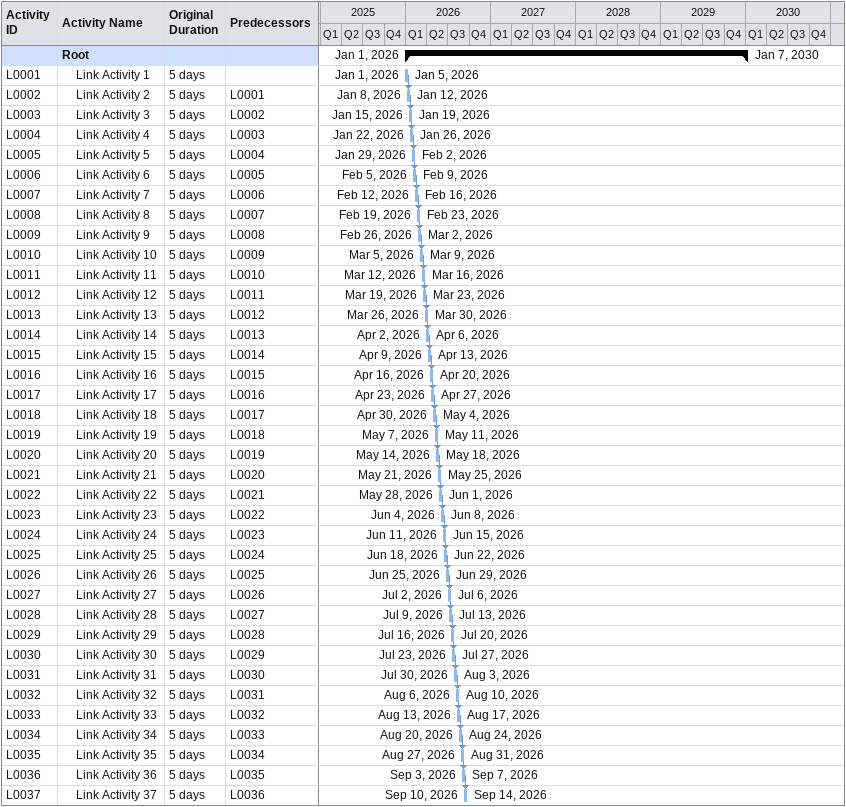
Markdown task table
| ID | Level | Task | Original duration | Start | Finish | Predecessors |
|---|---|---|---|---|---|---|
|  | 1 | **Root** |  | 2026-01-01 | 2030-01-07 |  |
| L0001 | 2 | Link Activity 1 | 5d | 2026-01-01 | 2026-01-05 |  |
| L0002 | 2 | Link Activity 2 | 5d | 2026-01-08 | 2026-01-12 | L0001 |
| L0003 | 2 | Link Activity 3 | 5d | 2026-01-15 | 2026-01-19 | L0002 |
| L0004 | 2 | Link Activity 4 | 5d | 2026-01-22 | 2026-01-26 | L0003 |
| L0005 | 2 | Link Activity 5 | 5d | 2026-01-29 | 2026-02-02 | L0004 |
| L0006 | 2 | Link Activity 6 | 5d | 2026-02-05 | 2026-02-09 | L0005 |
| L0007 | 2 | Link Activity 7 | 5d | 2026-02-12 | 2026-02-16 | L0006 |
| L0008 | 2 | Link Activity 8 | 5d | 2026-02-19 | 2026-02-23 | L0007 |
| L0009 | 2 | Link Activity 9 | 5d | 2026-02-26 | 2026-03-02 | L0008 |
| L0010 | 2 | Link Activity 10 | 5d | 2026-03-05 | 2026-03-09 | L0009 |
| L0011 | 2 | Link Activity 11 | 5d | 2026-03-12 | 2026-03-16 | L0010 |
| L0012 | 2 | Link Activity 12 | 5d | 2026-03-19 | 2026-03-23 | L0011 |
| L0013 | 2 | Link Activity 13 | 5d | 2026-03-26 | 2026-03-30 | L0012 |
| L0014 | 2 | Link Activity 14 | 5d | 2026-04-02 | 2026-04-06 | L0013 |
| L0015 | 2 | Link Activity 15 | 5d | 2026-04-09 | 2026-04-13 | L0014 |
| L0016 | 2 | Link Activity 16 | 5d | 2026-04-16 | 2026-04-20 | L0015 |
| L0017 | 2 | Link Activity 17 | 5d | 2026-04-23 | 2026-04-27 | L0016 |
| L0018 | 2 | Link Activity 18 | 5d | 2026-04-30 | 2026-05-04 | L0017 |
| L0019 | 2 | Link Activity 19 | 5d | 2026-05-07 | 2026-05-11 | L0018 |
| L0020 | 2 | Link Activity 20 | 5d | 2026-05-14 | 2026-05-18 | L0019 |
| L0021 | 2 | Link Activity 21 | 5d | 2026-05-21 | 2026-05-25 | L0020 |
| L0022 | 2 | Link Activity 22 | 5d | 2026-05-28 | 2026-06-01 | L0021 |
| L0023 | 2 | Link Activity 23 | 5d | 2026-06-04 | 2026-06-08 | L0022 |
| L0024 | 2 | Link Activity 24 | 5d | 2026-06-11 | 2026-06-15 | L0023 |
| L0025 | 2 | Link Activity 25 | 5d | 2026-06-18 | 2026-06-22 | L0024 |
| L0026 | 2 | Link Activity 26 | 5d | 2026-06-25 | 2026-06-29 | L0025 |
| L0027 | 2 | Link Activity 27 | 5d | 2026-07-02 | 2026-07-06 | L0026 |
| L0028 | 2 | Link Activity 28 | 5d | 2026-07-09 | 2026-07-13 | L0027 |
| L0029 | 2 | Link Activity 29 | 5d | 2026-07-16 | 2026-07-20 | L0028 |
| L0030 | 2 | Link Activity 30 | 5d | 2026-07-23 | 2026-07-27 | L0029 |
| L0031 | 2 | Link Activity 31 | 5d | 2026-07-30 | 2026-08-03 | L0030 |
| L0032 | 2 | Link Activity 32 | 5d | 2026-08-06 | 2026-08-10 | L0031 |
| L0033 | 2 | Link Activity 33 | 5d | 2026-08-13 | 2026-08-17 | L0032 |
| L0034 | 2 | Link Activity 34 | 5d | 2026-08-20 | 2026-08-24 | L0033 |
| L0035 | 2 | Link Activity 35 | 5d | 2026-08-27 | 2026-08-31 | L0034 |
| L0036 | 2 | Link Activity 36 | 5d | 2026-09-03 | 2026-09-07 | L0035 |
| L0037 | 2 | Link Activity 37 | 5d | 2026-09-10 | 2026-09-14 | L0036 |
